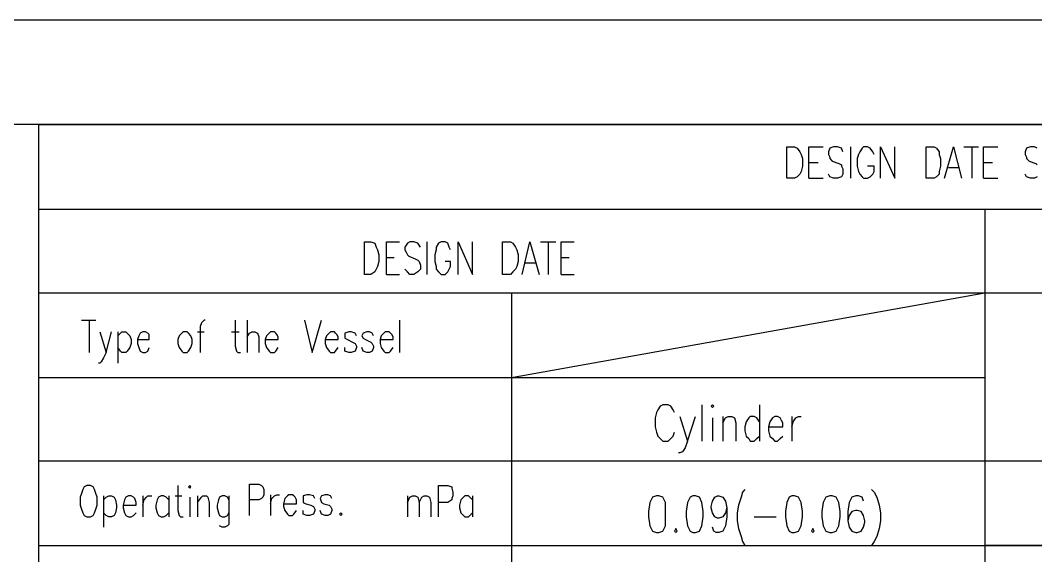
# Model space of a CAD drawing. Extents: x 0.3 to 16.2, y 0.3 to 22.9.
# Drawn here: x 11.097 to 13.693, y 21.527 to 22.897 of the extents above; entities that cross this region are included whole.
import ezdxf

# ---------------------------------------------------------------- set-up
doc = ezdxf.new("R2010")
doc.units = 0
doc.header["$MEASUREMENT"] = 0
doc.linetypes.add('AUSGEZOGEN', pattern=[0])
doc.layers.get('0').update_dxf_attribs({"linetype": 'AUSGEZOGEN'})

msp = doc.modelspace()

# ---------------------------------------------------------------- linework, layer by layer
for points in [[(0.28, 0.2867), (16.25, 0.2867), (16.25, 0.2867), (16.25, 22.8967), (16.25, 22.8967), (0.28, 22.8967), (0.28, 22.8967), (0.28, 0.2867), (0.28, 0.2867)], [(0.95, 0.5533), (15.9833, 0.5533), (15.9833, 0.5533), (15.9833, 22.63), (15.9833, 22.63), (0.95, 22.63), (0.95, 22.63), (0.95, 0.5533), (0.95, 0.5533)], [(11.1433, 22.63), (15.9833, 22.63)], [(11.1433, 22.63), (11.1433, 17.4067)], [(13.0567, 22.4933), (13.0567, 22.5733), (13.0567, 22.5733), (13.0767, 22.5733), (13.0767, 22.5733), (13.0833, 22.57), (13.0833, 22.57), (13.09, 22.56), (13.09, 22.56), (13.0933, 22.5533), (13.0933, 22.5533), (13.0967, 22.5433), (13.0967, 22.5433), (13.0967, 22.5233), (13.0967, 22.5233), (13.0933, 22.51), (13.0933, 22.51), (13.09, 22.5033), (13.09, 22.5033), (13.0833, 22.4967), (13.0833, 22.4967), (13.0767, 22.4933), (13.0767, 22.4933), (13.0567, 22.4933), (13.0567, 22.4933)], [(13.1133, 22.4933), (13.1133, 22.5733), (13.1133, 22.5733), (13.15, 22.5733)], [(13.2, 22.56), (13.1967, 22.57), (13.1967, 22.57), (13.1867, 22.5733), (13.1867, 22.5733), (13.1767, 22.5733), (13.1767, 22.5733), (13.1667, 22.57), (13.1667, 22.57), (13.1633, 22.56), (13.1633, 22.56), (13.1633, 22.5533), (13.1633, 22.5533), (13.1667, 22.5467), (13.1667, 22.5467), (13.1667, 22.5433), (13.1667, 22.5433), (13.1733, 22.5367), (13.1733, 22.5367), (13.19, 22.53), (13.19, 22.53), (13.1967, 22.5267), (13.1967, 22.5267), (13.1967, 22.5233), (13.1967, 22.5233), (13.2, 22.5167), (13.2, 22.5167), (13.2, 22.5033), (13.2, 22.5033), (13.1967, 22.4967), (13.1967, 22.4967), (13.1867, 22.4933), (13.1867, 22.4933), (13.1767, 22.4933), (13.1767, 22.4933), (13.1667, 22.4967), (13.1667, 22.4967), (13.1633, 22.5033)], [(13.22, 22.5733), (13.22, 22.4933)], [(13.28, 22.5533), (13.2767, 22.56), (13.2767, 22.56), (13.27, 22.57), (13.27, 22.57), (13.2633, 22.5733), (13.2633, 22.5733), (13.2533, 22.5733), (13.2533, 22.5733), (13.25, 22.57), (13.25, 22.57), (13.2433, 22.56), (13.2433, 22.56), (13.24, 22.5533), (13.24, 22.5533), (13.2367, 22.5433), (13.2367, 22.5433), (13.2367, 22.5233), (13.2367, 22.5233), (13.24, 22.51), (13.24, 22.51), (13.2433, 22.5033), (13.2433, 22.5033), (13.25, 22.4967), (13.25, 22.4967), (13.2533, 22.4933), (13.2533, 22.4933), (13.2633, 22.4933), (13.2633, 22.4933), (13.27, 22.4967), (13.27, 22.4967), (13.2767, 22.5033), (13.2767, 22.5033), (13.28, 22.51), (13.28, 22.51), (13.28, 22.5233), (13.28, 22.5233), (13.2633, 22.5233)], [(13.2967, 22.4933), (13.2967, 22.5733), (13.2967, 22.5733), (13.3333, 22.4933), (13.3333, 22.4933), (13.3333, 22.5733)], [(13.4133, 22.4933), (13.4133, 22.5733), (13.4133, 22.5733), (13.4333, 22.5733), (13.4333, 22.5733), (13.44, 22.57), (13.44, 22.57), (13.4467, 22.56), (13.4467, 22.56), (13.4467, 22.5533), (13.4467, 22.5533), (13.45, 22.5433), (13.45, 22.5433), (13.45, 22.5233), (13.45, 22.5233), (13.4467, 22.51), (13.4467, 22.51), (13.4467, 22.5033), (13.4467, 22.5033), (13.44, 22.4967), (13.44, 22.4967), (13.4333, 22.4933), (13.4333, 22.4933), (13.4133, 22.4933), (13.4133, 22.4933)], [(13.46, 22.4933), (13.4833, 22.5733), (13.4833, 22.5733), (13.5033, 22.4933)], [(13.51, 22.5733), (13.5467, 22.5733)], [(13.53, 22.5733), (13.53, 22.4933)], [(13.56, 22.4933), (13.56, 22.5733), (13.56, 22.5733), (13.5967, 22.5733)], [(13.6967, 22.57), (13.69, 22.5733), (13.69, 22.5733), (13.68, 22.5733), (13.68, 22.5733), (13.67, 22.57), (13.67, 22.57), (13.6667, 22.56), (13.6667, 22.56), (13.6667, 22.5533), (13.6667, 22.5533), (13.67, 22.5467), (13.67, 22.5467), (13.67, 22.5433), (13.67, 22.5433), (13.6767, 22.5367), (13.6767, 22.5367), (13.6933, 22.53), (13.6933, 22.53), (13.6967, 22.5267)], [(13.1133, 22.5333), (13.1367, 22.5333)], [(13.47, 22.52), (13.4967, 22.52)], [(13.56, 22.5333), (13.5833, 22.5333)], [(13.1133, 22.4933), (13.15, 22.4933)], [(13.56, 22.4933), (13.5967, 22.4933)], [(13.6967, 22.4967), (13.69, 22.4933), (13.69, 22.4933), (13.68, 22.4933), (13.68, 22.4933), (13.67, 22.4967), (13.67, 22.4967), (13.6667, 22.5033)], [(11.1433, 22.4133), (15.9833, 22.4133)], [(13.5633, 22.4133), (13.5633, 17.6833)], [(11.9767, 22.2467), (11.9767, 22.33), (11.9767, 22.33), (11.9933, 22.33), (11.9933, 22.33), (12.0033, 22.3267), (12.0033, 22.3267), (12.0067, 22.3167), (12.0067, 22.3167), (12.01, 22.31), (12.01, 22.31), (12.0133, 22.2967), (12.0133, 22.2967), (12.0133, 22.28), (12.0133, 22.28), (12.01, 22.2667), (12.01, 22.2667), (12.0067, 22.26), (12.0067, 22.26), (12.0033, 22.2533), (12.0033, 22.2533), (11.9933, 22.2467), (11.9933, 22.2467), (11.9767, 22.2467), (11.9767, 22.2467)], [(12.0333, 22.2467), (12.0333, 22.33), (12.0333, 22.33), (12.0667, 22.33)], [(12.12, 22.3167), (12.1133, 22.3267), (12.1133, 22.3267), (12.1033, 22.33), (12.1033, 22.33), (12.0933, 22.33), (12.0933, 22.33), (12.0867, 22.3267), (12.0867, 22.3267), (12.08, 22.3167), (12.08, 22.3167), (12.08, 22.31), (12.08, 22.31), (12.0833, 22.3033), (12.0833, 22.3033), (12.0867, 22.2967), (12.0867, 22.2967), (12.09, 22.2933), (12.09, 22.2933), (12.1067, 22.2867), (12.1067, 22.2867), (12.1133, 22.2833), (12.1133, 22.2833), (12.1167, 22.28), (12.1167, 22.28), (12.12, 22.27), (12.12, 22.27), (12.12, 22.26), (12.12, 22.26), (12.1133, 22.2533), (12.1133, 22.2533), (12.1033, 22.2467), (12.1033, 22.2467), (12.0933, 22.2467), (12.0933, 22.2467), (12.0867, 22.2533), (12.0867, 22.2533), (12.08, 22.26)], [(12.1367, 22.33), (12.1367, 22.2467)], [(12.1967, 22.31), (12.1933, 22.3167), (12.1933, 22.3167), (12.19, 22.3267), (12.19, 22.3267), (12.1833, 22.33), (12.1833, 22.33), (12.1733, 22.33), (12.1733, 22.33), (12.1667, 22.3267), (12.1667, 22.3267), (12.16, 22.3167), (12.16, 22.3167), (12.16, 22.31), (12.16, 22.31), (12.1567, 22.2967), (12.1567, 22.2967), (12.1567, 22.28), (12.1567, 22.28), (12.16, 22.2667), (12.16, 22.2667), (12.16, 22.26), (12.16, 22.26), (12.1667, 22.2533), (12.1667, 22.2533), (12.1733, 22.2467), (12.1733, 22.2467), (12.1833, 22.2467), (12.1833, 22.2467), (12.19, 22.2533), (12.19, 22.2533), (12.1933, 22.26), (12.1933, 22.26), (12.1967, 22.2667), (12.1967, 22.2667), (12.1967, 22.28), (12.1967, 22.28), (12.1833, 22.28)], [(12.2167, 22.2467), (12.2167, 22.33), (12.2167, 22.33), (12.2533, 22.2467), (12.2533, 22.2467), (12.2533, 22.33)], [(12.33, 22.2467), (12.33, 22.33), (12.33, 22.33), (12.35, 22.33), (12.35, 22.33), (12.3567, 22.3267), (12.3567, 22.3267), (12.3633, 22.3167), (12.3633, 22.3167), (12.3667, 22.31), (12.3667, 22.31), (12.37, 22.2967), (12.37, 22.2967), (12.37, 22.28), (12.37, 22.28), (12.3667, 22.2667), (12.3667, 22.2667), (12.3633, 22.26), (12.3633, 22.26), (12.3567, 22.2533), (12.3567, 22.2533), (12.35, 22.2467), (12.35, 22.2467), (12.33, 22.2467), (12.33, 22.2467)], [(12.38, 22.2467), (12.4, 22.33), (12.4, 22.33), (12.4233, 22.2467)], [(12.4267, 22.33), (12.4667, 22.33)], [(12.4467, 22.33), (12.4467, 22.2467)], [(12.48, 22.2467), (12.48, 22.33), (12.48, 22.33), (12.5133, 22.33)], [(12.0333, 22.29), (12.0533, 22.29)], [(12.48, 22.29), (12.5, 22.29)], [(12.3867, 22.2767), (12.4133, 22.2767)], [(12.0333, 22.2467), (12.0667, 22.2467)], [(12.48, 22.2467), (12.5133, 22.2467)], [(11.1433, 22.2), (15.9833, 22.2)], [(12.3533, 22.2), (12.3533, 17.6833)], [(12.3533, 21.9833), (13.5633, 22.2)], [(11.2533, 22.13), (11.29, 22.13)], [(11.2733, 22.13), (11.2733, 22.0467)], [(11.57, 22.13), (11.5667, 22.13), (11.5667, 22.13), (11.56, 22.1233), (11.56, 22.1233), (11.5567, 22.1133), (11.5567, 22.1133), (11.5567, 22.0467)], [(11.6467, 22.13), (11.6467, 22.0633), (11.6467, 22.0633), (11.65, 22.05), (11.65, 22.05), (11.6533, 22.0467), (11.6533, 22.0467), (11.66, 22.0467)], [(11.6767, 22.13), (11.6767, 22.0467)], [(11.8233, 22.13), (11.8433, 22.0467), (11.8433, 22.0467), (11.8667, 22.13)], [(12.0667, 22.13), (12.0667, 22.0467)], [(11.3, 22.1), (11.3167, 22.0467), (11.3167, 22.0467), (11.33, 22.1)], [(11.3467, 22.1), (11.3467, 22.02)], [(11.3467, 22.09), (11.3533, 22.0967), (11.3533, 22.0967), (11.3567, 22.1), (11.3567, 22.1), (11.3667, 22.1), (11.3667, 22.1), (11.37, 22.0967), (11.37, 22.0967), (11.3767, 22.09), (11.3767, 22.09), (11.38, 22.08), (11.38, 22.08), (11.38, 22.07), (11.38, 22.07), (11.3767, 22.06), (11.3767, 22.06), (11.37, 22.05), (11.37, 22.05), (11.3667, 22.0467), (11.3667, 22.0467), (11.3567, 22.0467), (11.3567, 22.0467), (11.3533, 22.05), (11.3533, 22.05), (11.3467, 22.06)], [(11.3967, 22.08), (11.4267, 22.08), (11.4267, 22.08), (11.4267, 22.0867), (11.4267, 22.0867), (11.4267, 22.0933), (11.4267, 22.0933), (11.4233, 22.0967), (11.4233, 22.0967), (11.4167, 22.1), (11.4167, 22.1), (11.41, 22.1), (11.41, 22.1), (11.4033, 22.0967), (11.4033, 22.0967), (11.4, 22.09), (11.4, 22.09), (11.3967, 22.08), (11.3967, 22.08), (11.3967, 22.07), (11.3967, 22.07), (11.4, 22.06), (11.4, 22.06), (11.4033, 22.05), (11.4033, 22.05), (11.41, 22.0467), (11.41, 22.0467), (11.4167, 22.0467), (11.4167, 22.0467), (11.4233, 22.05), (11.4233, 22.05), (11.4267, 22.06)], [(11.5133, 22.1), (11.51, 22.0967), (11.51, 22.0967), (11.5033, 22.09), (11.5033, 22.09), (11.5, 22.08), (11.5, 22.08), (11.5, 22.07), (11.5, 22.07), (11.5033, 22.06), (11.5033, 22.06), (11.51, 22.05), (11.51, 22.05), (11.5133, 22.0467), (11.5133, 22.0467), (11.5233, 22.0467), (11.5233, 22.0467), (11.5267, 22.05), (11.5267, 22.05), (11.5333, 22.06), (11.5333, 22.06), (11.5367, 22.07), (11.5367, 22.07), (11.5367, 22.08), (11.5367, 22.08), (11.5333, 22.09), (11.5333, 22.09), (11.5267, 22.0967), (11.5267, 22.0967), (11.5233, 22.1), (11.5233, 22.1), (11.5133, 22.1), (11.5133, 22.1)], [(11.55, 22.1), (11.5667, 22.1)], [(11.6367, 22.1), (11.6567, 22.1)], [(11.6767, 22.0867), (11.6833, 22.0967), (11.6833, 22.0967), (11.69, 22.1), (11.69, 22.1), (11.6967, 22.1), (11.6967, 22.1), (11.7033, 22.0967), (11.7033, 22.0967), (11.7067, 22.0867), (11.7067, 22.0867), (11.7067, 22.0467)], [(11.7233, 22.08), (11.7567, 22.08), (11.7567, 22.08), (11.7567, 22.0867), (11.7567, 22.0867), (11.7533, 22.0933), (11.7533, 22.0933), (11.75, 22.0967), (11.75, 22.0967), (11.7467, 22.1), (11.7467, 22.1), (11.7367, 22.1), (11.7367, 22.1), (11.7333, 22.0967), (11.7333, 22.0967), (11.7267, 22.09), (11.7267, 22.09), (11.7233, 22.08), (11.7233, 22.08), (11.7233, 22.07), (11.7233, 22.07), (11.7267, 22.06), (11.7267, 22.06), (11.7333, 22.05), (11.7333, 22.05), (11.7367, 22.0467), (11.7367, 22.0467), (11.7467, 22.0467), (11.7467, 22.0467), (11.75, 22.05), (11.75, 22.05), (11.7567, 22.06)], [(11.8767, 22.08), (11.91, 22.08), (11.91, 22.08), (11.91, 22.0867), (11.91, 22.0867), (11.9067, 22.0933), (11.9067, 22.0933), (11.9033, 22.0967), (11.9033, 22.0967), (11.9, 22.1), (11.9, 22.1), (11.89, 22.1), (11.89, 22.1), (11.8867, 22.0967), (11.8867, 22.0967), (11.88, 22.09), (11.88, 22.09), (11.8767, 22.08), (11.8767, 22.08), (11.8767, 22.07), (11.8767, 22.07), (11.88, 22.06), (11.88, 22.06), (11.8867, 22.05), (11.8867, 22.05), (11.89, 22.0467), (11.89, 22.0467), (11.9, 22.0467), (11.9, 22.0467), (11.9033, 22.05), (11.9033, 22.05), (11.91, 22.06)], [(11.9567, 22.09), (11.9533, 22.0967), (11.9533, 22.0967), (11.9433, 22.1), (11.9433, 22.1), (11.9367, 22.1), (11.9367, 22.1), (11.9267, 22.0967), (11.9267, 22.0967), (11.9267, 22.0833), (11.9267, 22.0833), (11.9333, 22.08), (11.9333, 22.08), (11.9467, 22.0733), (11.9467, 22.0733), (11.9533, 22.07), (11.9533, 22.07), (11.9567, 22.0633), (11.9567, 22.0633), (11.9567, 22.06), (11.9567, 22.06), (11.9533, 22.05), (11.9533, 22.05), (11.9433, 22.0467), (11.9433, 22.0467), (11.9367, 22.0467), (11.9367, 22.0467), (11.9267, 22.05), (11.9267, 22.05), (11.9267, 22.06)], [(12, 22.09), (11.9967, 22.0967), (11.9967, 22.0967), (11.99, 22.1), (11.99, 22.1), (11.9833, 22.1), (11.9833, 22.1), (11.9733, 22.0967), (11.9733, 22.0967), (11.97, 22.09), (11.97, 22.09), (11.9733, 22.0833), (11.9733, 22.0833), (11.98, 22.08), (11.98, 22.08), (11.9933, 22.0733), (11.9933, 22.0733), (11.9967, 22.07), (11.9967, 22.07), (12, 22.0633), (12, 22.0633), (12, 22.06), (12, 22.06), (11.9967, 22.05), (11.9967, 22.05), (11.99, 22.0467), (11.99, 22.0467), (11.9833, 22.0467), (11.9833, 22.0467), (11.9733, 22.05), (11.9733, 22.05), (11.97, 22.06)], [(12.0167, 22.08), (12.05, 22.08), (12.05, 22.08), (12.05, 22.0867), (12.05, 22.0867), (12.0467, 22.0933), (12.0467, 22.0933), (12.0433, 22.0967), (12.0433, 22.0967), (12.04, 22.1), (12.04, 22.1), (12.03, 22.1), (12.03, 22.1), (12.0267, 22.0967), (12.0267, 22.0967), (12.02, 22.09), (12.02, 22.09), (12.0167, 22.08), (12.0167, 22.08), (12.0167, 22.07), (12.0167, 22.07), (12.02, 22.06), (12.02, 22.06), (12.0267, 22.05), (12.0267, 22.05), (12.03, 22.0467), (12.03, 22.0467), (12.04, 22.0467), (12.04, 22.0467), (12.0433, 22.05), (12.0433, 22.05), (12.05, 22.06)], [(11.3167, 22.0467), (11.31, 22.0333), (11.31, 22.0333), (11.3033, 22.0233), (11.3033, 22.0233), (11.3, 22.02), (11.3, 22.02), (11.2967, 22.02)], [(11.1433, 21.9833), (13.5633, 21.9833)], [(12.77, 21.8933), (12.7667, 21.9), (12.7667, 21.9), (12.76, 21.91), (12.76, 21.91), (12.7533, 21.9133), (12.7533, 21.9133), (12.74, 21.9133), (12.74, 21.9133), (12.7333, 21.91), (12.7333, 21.91), (12.7267, 21.9), (12.7267, 21.9), (12.7233, 21.8933), (12.7233, 21.8933), (12.72, 21.88), (12.72, 21.88), (12.72, 21.8567), (12.72, 21.8567), (12.7233, 21.8433), (12.7233, 21.8433), (12.7267, 21.8333), (12.7267, 21.8333), (12.7333, 21.8267), (12.7333, 21.8267), (12.74, 21.82), (12.74, 21.82), (12.7533, 21.82), (12.7533, 21.82), (12.76, 21.8267), (12.76, 21.8267), (12.7667, 21.8333), (12.7667, 21.8333), (12.77, 21.8433)], [(12.84, 21.9133), (12.84, 21.82)], [(12.8633, 21.91), (12.8667, 21.9067), (12.8667, 21.9067), (12.87, 21.91), (12.87, 21.91), (12.8667, 21.9133), (12.8667, 21.9133), (12.8633, 21.91), (12.8633, 21.91)], [(12.9867, 21.9133), (12.9867, 21.82)], [(12.7833, 21.8833), (12.8033, 21.82), (12.8033, 21.82), (12.8233, 21.8833)], [(12.8667, 21.88), (12.8667, 21.82)], [(12.8933, 21.8833), (12.8933, 21.82)], [(12.8933, 21.8667), (12.9, 21.88), (12.9, 21.88), (12.9067, 21.8833), (12.9067, 21.8833), (12.9167, 21.8833), (12.9167, 21.8833), (12.9233, 21.88), (12.9233, 21.88), (12.9267, 21.8667), (12.9267, 21.8667), (12.9267, 21.82)], [(12.9867, 21.87), (12.98, 21.88), (12.98, 21.88), (12.9733, 21.8833), (12.9733, 21.8833), (12.9633, 21.8833), (12.9633, 21.8833), (12.96, 21.88), (12.96, 21.88), (12.9533, 21.87), (12.9533, 21.87), (12.95, 21.8567), (12.95, 21.8567), (12.95, 21.8467), (12.95, 21.8467), (12.9533, 21.8333), (12.9533, 21.8333), (12.96, 21.8267), (12.96, 21.8267), (12.9633, 21.82), (12.9633, 21.82), (12.9733, 21.82), (12.9733, 21.82), (12.98, 21.8267), (12.98, 21.8267), (12.9867, 21.8333)], [(13.01, 21.8567), (13.0467, 21.8567), (13.0467, 21.8567), (13.0467, 21.8667), (13.0467, 21.8667), (13.0433, 21.8733), (13.0433, 21.8733), (13.04, 21.88), (13.04, 21.88), (13.0333, 21.8833), (13.0333, 21.8833), (13.0267, 21.8833), (13.0267, 21.8833), (13.02, 21.88), (13.02, 21.88), (13.0133, 21.87), (13.0133, 21.87), (13.01, 21.8567), (13.01, 21.8567), (13.01, 21.8467), (13.01, 21.8467), (13.0133, 21.8333), (13.0133, 21.8333), (13.02, 21.8267), (13.02, 21.8267), (13.0267, 21.82), (13.0267, 21.82), (13.0333, 21.82), (13.0333, 21.82), (13.04, 21.8267), (13.04, 21.8267), (13.0467, 21.8333)], [(13.07, 21.8833), (13.07, 21.82)], [(13.07, 21.8567), (13.0733, 21.87), (13.0733, 21.87), (13.08, 21.88), (13.08, 21.88), (13.0867, 21.8833), (13.0867, 21.8833), (13.0933, 21.8833)], [(12.8033, 21.82), (12.7967, 21.8033), (12.7967, 21.8033), (12.79, 21.7933), (12.79, 21.7933), (12.7833, 21.79), (12.7833, 21.79), (12.78, 21.79)], [(11.1433, 21.77), (13.5633, 21.77)], [(13.5633, 21.77), (15.9833, 21.77)], [(11.2667, 21.7067), (11.26, 21.7033), (11.26, 21.7033), (11.2567, 21.6967), (11.2567, 21.6967), (11.2533, 21.6867), (11.2533, 21.6867), (11.25, 21.6767), (11.25, 21.6767), (11.25, 21.6567), (11.25, 21.6567), (11.2533, 21.6467), (11.2533, 21.6467), (11.2567, 21.6367), (11.2567, 21.6367), (11.26, 21.63), (11.26, 21.63), (11.2667, 21.6267), (11.2667, 21.6267), (11.2767, 21.6267), (11.2767, 21.6267), (11.2833, 21.63), (11.2833, 21.63), (11.2867, 21.6367), (11.2867, 21.6367), (11.29, 21.6467), (11.29, 21.6467), (11.2933, 21.6567), (11.2933, 21.6567), (11.2933, 21.6767), (11.2933, 21.6767), (11.29, 21.6867), (11.29, 21.6867), (11.2867, 21.6967), (11.2867, 21.6967), (11.2833, 21.7033), (11.2833, 21.7033), (11.2767, 21.7067), (11.2767, 21.7067), (11.2667, 21.7067), (11.2667, 21.7067)], [(11.5, 21.7067), (11.5, 21.6433), (11.5, 21.6433), (11.5033, 21.63), (11.5033, 21.63), (11.5067, 21.6267), (11.5067, 21.6267), (11.5133, 21.6267)], [(11.5267, 21.7033), (11.53, 21.7), (11.53, 21.7), (11.5333, 21.7033), (11.5333, 21.7033), (11.53, 21.7067), (11.53, 21.7067), (11.5267, 21.7033), (11.5267, 21.7033)], [(11.6833, 21.63), (11.6833, 21.71), (11.6833, 21.71), (11.7067, 21.71), (11.7067, 21.71), (11.7133, 21.7067), (11.7133, 21.7067), (11.7167, 21.7033), (11.7167, 21.7033), (11.72, 21.6967), (11.72, 21.6967), (11.72, 21.6833), (11.72, 21.6833), (11.7167, 21.6767), (11.7167, 21.6767), (11.7133, 21.6733), (11.7133, 21.6733), (11.7067, 21.67), (11.7067, 21.67), (11.6833, 21.67)], [(12.1667, 21.6267), (12.1667, 21.7067), (12.1667, 21.7067), (12.19, 21.7067), (12.19, 21.7067), (12.2, 21.7033), (12.2, 21.7033), (12.2, 21.7), (12.2, 21.7), (12.2033, 21.69), (12.2033, 21.69), (12.2033, 21.68), (12.2033, 21.68), (12.2, 21.6733), (12.2, 21.6733), (12.2, 21.67), (12.2, 21.67), (12.19, 21.6633), (12.19, 21.6633), (12.1667, 21.6633)], [(11.31, 21.68), (11.31, 21.6)], [(11.31, 21.67), (11.3167, 21.6767), (11.3167, 21.6767), (11.3233, 21.68), (11.3233, 21.68), (11.33, 21.68), (11.33, 21.68), (11.3367, 21.6767), (11.3367, 21.6767), (11.34, 21.67), (11.34, 21.67), (11.3433, 21.6567), (11.3433, 21.6567), (11.3433, 21.65), (11.3433, 21.65), (11.34, 21.6367), (11.34, 21.6367), (11.3367, 21.63), (11.3367, 21.63), (11.33, 21.6267), (11.33, 21.6267), (11.3233, 21.6267), (11.3233, 21.6267), (11.3167, 21.63), (11.3167, 21.63), (11.31, 21.6367)], [(11.36, 21.6567), (11.3933, 21.6567), (11.3933, 21.6567), (11.3933, 21.6633), (11.3933, 21.6633), (11.39, 21.6733), (11.39, 21.6733), (11.3867, 21.6767), (11.3867, 21.6767), (11.38, 21.68), (11.38, 21.68), (11.3733, 21.68), (11.3733, 21.68), (11.3667, 21.6767), (11.3667, 21.6767), (11.3633, 21.67), (11.3633, 21.67), (11.36, 21.6567), (11.36, 21.6567), (11.36, 21.65), (11.36, 21.65), (11.3633, 21.6367), (11.3633, 21.6367), (11.3667, 21.63), (11.3667, 21.63), (11.3733, 21.6267), (11.3733, 21.6267), (11.38, 21.6267), (11.38, 21.6267), (11.3867, 21.63), (11.3867, 21.63), (11.3933, 21.6367)], [(11.41, 21.68), (11.41, 21.6267)], [(11.41, 21.6567), (11.4133, 21.67), (11.4133, 21.67), (11.42, 21.6767), (11.42, 21.6767), (11.4233, 21.68), (11.4233, 21.68), (11.4333, 21.68)], [(11.4767, 21.67), (11.47, 21.6767), (11.47, 21.6767), (11.4633, 21.68), (11.4633, 21.68), (11.4567, 21.68), (11.4567, 21.68), (11.45, 21.6767), (11.45, 21.6767), (11.4467, 21.67), (11.4467, 21.67), (11.4433, 21.6567), (11.4433, 21.6567), (11.4433, 21.65), (11.4433, 21.65), (11.4467, 21.6367), (11.4467, 21.6367), (11.45, 21.63), (11.45, 21.63), (11.4567, 21.6267), (11.4567, 21.6267), (11.4633, 21.6267), (11.4633, 21.6267), (11.47, 21.63), (11.47, 21.63), (11.4767, 21.6367)], [(11.4767, 21.68), (11.4767, 21.6267)], [(11.4933, 21.68), (11.51, 21.68)], [(11.55, 21.68), (11.55, 21.6267)], [(11.55, 21.6633), (11.56, 21.6767), (11.56, 21.6767), (11.5633, 21.68), (11.5633, 21.68), (11.5733, 21.68), (11.5733, 21.68), (11.5767, 21.6767), (11.5767, 21.6767), (11.58, 21.6633), (11.58, 21.6633), (11.58, 21.6267)], [(11.63, 21.67), (11.6267, 21.6767), (11.6267, 21.6767), (11.62, 21.68), (11.62, 21.68), (11.6133, 21.68), (11.6133, 21.68), (11.6067, 21.6767), (11.6067, 21.6767), (11.6033, 21.67), (11.6033, 21.67), (11.6, 21.6567), (11.6, 21.6567), (11.6, 21.65), (11.6, 21.65), (11.6033, 21.6367), (11.6033, 21.6367), (11.6067, 21.63), (11.6067, 21.63), (11.6133, 21.6267), (11.6133, 21.6267), (11.62, 21.6267), (11.62, 21.6267), (11.6267, 21.63), (11.6267, 21.63), (11.63, 21.6367)], [(11.63, 21.68), (11.63, 21.6067), (11.63, 21.6067), (11.6267, 21.6033), (11.6267, 21.6033), (11.62, 21.6), (11.62, 21.6), (11.6133, 21.6), (11.6133, 21.6), (11.6067, 21.6033)], [(11.7367, 21.6833), (11.7367, 21.63)], [(11.7367, 21.66), (11.74, 21.6733), (11.74, 21.6733), (11.7467, 21.68), (11.7467, 21.68), (11.7533, 21.6833), (11.7533, 21.6833), (11.76, 21.6833)], [(11.77, 21.66), (11.8033, 21.66), (11.8033, 21.66), (11.8033, 21.67), (11.8033, 21.67), (11.8, 21.6767), (11.8, 21.6767), (11.7967, 21.68), (11.7967, 21.68), (11.7933, 21.6833), (11.7933, 21.6833), (11.7833, 21.6833), (11.7833, 21.6833), (11.78, 21.68), (11.78, 21.68), (11.7733, 21.6733), (11.7733, 21.6733), (11.77, 21.66), (11.77, 21.66), (11.77, 21.6533), (11.77, 21.6533), (11.7733, 21.6433), (11.7733, 21.6433), (11.78, 21.6333), (11.78, 21.6333), (11.7833, 21.63), (11.7833, 21.63), (11.7933, 21.63), (11.7933, 21.63), (11.7967, 21.6333), (11.7967, 21.6333), (11.8033, 21.6433)], [(11.85, 21.6733), (11.8467, 21.68), (11.8467, 21.68), (11.8367, 21.6833), (11.8367, 21.6833), (11.83, 21.6833), (11.83, 21.6833), (11.82, 21.68), (11.82, 21.68), (11.82, 21.6633), (11.82, 21.6633), (11.8267, 21.66), (11.8267, 21.66), (11.84, 21.6567), (11.84, 21.6567), (11.8467, 21.6533), (11.8467, 21.6533), (11.85, 21.6467), (11.85, 21.6467), (11.85, 21.6433), (11.85, 21.6433), (11.8467, 21.6333), (11.8467, 21.6333), (11.8367, 21.63), (11.8367, 21.63), (11.83, 21.63), (11.83, 21.63), (11.82, 21.6333), (11.82, 21.6333), (11.82, 21.6433)], [(11.8933, 21.6733), (11.89, 21.68), (11.89, 21.68), (11.8833, 21.6833), (11.8833, 21.6833), (11.8767, 21.6833), (11.8767, 21.6833), (11.8667, 21.68), (11.8667, 21.68), (11.8633, 21.6733), (11.8633, 21.6733), (11.8667, 21.6633), (11.8667, 21.6633), (11.8733, 21.66), (11.8733, 21.66), (11.8867, 21.6567), (11.8867, 21.6567), (11.89, 21.6533), (11.89, 21.6533), (11.8933, 21.6467), (11.8933, 21.6467), (11.8933, 21.6433), (11.8933, 21.6433), (11.89, 21.6333), (11.89, 21.6333), (11.8833, 21.63), (11.8833, 21.63), (11.8767, 21.63), (11.8767, 21.63), (11.8667, 21.6333), (11.8667, 21.6333), (11.8633, 21.6433)], [(12.0867, 21.68), (12.0867, 21.6267)], [(12.0867, 21.6633), (12.0933, 21.6767), (12.0933, 21.6767), (12.1, 21.68), (12.1, 21.68), (12.1067, 21.68), (12.1067, 21.68), (12.1133, 21.6767), (12.1133, 21.6767), (12.1167, 21.6633), (12.1167, 21.6633), (12.1167, 21.6267)], [(12.1167, 21.6633), (12.1233, 21.6767), (12.1233, 21.6767), (12.13, 21.68), (12.13, 21.68), (12.1367, 21.68), (12.1367, 21.68), (12.1433, 21.6767), (12.1433, 21.6767), (12.1467, 21.6633), (12.1467, 21.6633), (12.1467, 21.6267)], [(12.2533, 21.67), (12.2467, 21.6767), (12.2467, 21.6767), (12.2433, 21.68), (12.2433, 21.68), (12.2333, 21.68), (12.2333, 21.68), (12.23, 21.6767), (12.23, 21.6767), (12.2233, 21.67), (12.2233, 21.67), (12.22, 21.6567), (12.22, 21.6567), (12.22, 21.65), (12.22, 21.65), (12.2233, 21.6367), (12.2233, 21.6367), (12.23, 21.63), (12.23, 21.63), (12.2333, 21.6267), (12.2333, 21.6267), (12.2433, 21.6267), (12.2433, 21.6267), (12.2467, 21.63), (12.2467, 21.63), (12.2533, 21.6367)], [(12.2533, 21.68), (12.2533, 21.6267)], [(12.7233, 21.68), (12.7133, 21.6767), (12.7133, 21.6767), (12.7067, 21.6633), (12.7067, 21.6633), (12.7033, 21.64), (12.7033, 21.64), (12.7033, 21.6267), (12.7033, 21.6267), (12.7067, 21.6033), (12.7067, 21.6033), (12.7133, 21.59), (12.7133, 21.59), (12.7233, 21.5867), (12.7233, 21.5867), (12.73, 21.5867), (12.73, 21.5867), (12.74, 21.59), (12.74, 21.59), (12.7467, 21.6033), (12.7467, 21.6033), (12.7467, 21.6633), (12.7467, 21.6633), (12.74, 21.6767), (12.74, 21.6767), (12.73, 21.68), (12.73, 21.68), (12.7233, 21.68), (12.7233, 21.68)], [(12.8167, 21.68), (12.81, 21.6767), (12.81, 21.6767), (12.8033, 21.6633), (12.8033, 21.6633), (12.8, 21.64), (12.8, 21.64), (12.8, 21.6267), (12.8, 21.6267), (12.8033, 21.6033), (12.8033, 21.6033), (12.81, 21.59), (12.81, 21.59), (12.8167, 21.5867), (12.8167, 21.5867), (12.8233, 21.5867), (12.8233, 21.5867), (12.8333, 21.59), (12.8333, 21.59), (12.84, 21.6033), (12.84, 21.6033), (12.8433, 21.6267), (12.8433, 21.6267), (12.8433, 21.64), (12.8433, 21.64), (12.84, 21.6633), (12.84, 21.6633), (12.8333, 21.6767), (12.8333, 21.6767), (12.8233, 21.68), (12.8233, 21.68), (12.8167, 21.68), (12.8167, 21.68)], [(12.9033, 21.65), (12.9, 21.6367), (12.9, 21.6367), (12.8933, 21.6267), (12.8933, 21.6267), (12.8833, 21.6233), (12.8833, 21.6233), (12.88, 21.6233), (12.88, 21.6233), (12.8733, 21.6267), (12.8733, 21.6267), (12.8667, 21.6367), (12.8667, 21.6367), (12.8633, 21.65), (12.8633, 21.65), (12.8633, 21.6533), (12.8633, 21.6533), (12.8667, 21.6667), (12.8667, 21.6667), (12.8733, 21.6767), (12.8733, 21.6767), (12.88, 21.68), (12.88, 21.68), (12.8833, 21.68), (12.8833, 21.68), (12.8933, 21.6767), (12.8933, 21.6767), (12.9, 21.6667), (12.9, 21.6667), (12.9033, 21.65), (12.9033, 21.65), (12.9033, 21.6267), (12.9033, 21.6267), (12.9, 21.6033), (12.9, 21.6033), (12.8933, 21.59), (12.8933, 21.59), (12.8833, 21.5867), (12.8833, 21.5867), (12.8767, 21.5867), (12.8767, 21.5867), (12.87, 21.59), (12.87, 21.59), (12.8667, 21.6)], [(12.95, 21.6967), (12.9433, 21.69), (12.9433, 21.69), (12.94, 21.6767), (12.94, 21.6767), (12.9333, 21.6567), (12.9333, 21.6567), (12.93, 21.6367), (12.93, 21.6367), (12.93, 21.6167), (12.93, 21.6167), (12.9333, 21.5967), (12.9333, 21.5967), (12.94, 21.5767), (12.94, 21.5767), (12.9433, 21.5633), (12.9433, 21.5633), (12.95, 21.5533)], [(13.07, 21.68), (13.0633, 21.6767), (13.0633, 21.6767), (13.0567, 21.6633), (13.0567, 21.6633), (13.0533, 21.64), (13.0533, 21.64), (13.0533, 21.6267), (13.0533, 21.6267), (13.0567, 21.6033), (13.0567, 21.6033), (13.0633, 21.59), (13.0633, 21.59), (13.07, 21.5867), (13.07, 21.5867), (13.0767, 21.5867), (13.0767, 21.5867), (13.0867, 21.59), (13.0867, 21.59), (13.0933, 21.6033), (13.0933, 21.6033), (13.0967, 21.6267), (13.0967, 21.6267), (13.0967, 21.64), (13.0967, 21.64), (13.0933, 21.6633), (13.0933, 21.6633), (13.0867, 21.6767), (13.0867, 21.6767), (13.0767, 21.68), (13.0767, 21.68), (13.07, 21.68), (13.07, 21.68)], [(13.1667, 21.68), (13.1567, 21.6767), (13.1567, 21.6767), (13.15, 21.6633), (13.15, 21.6633), (13.1467, 21.64), (13.1467, 21.64), (13.1467, 21.6267), (13.1467, 21.6267), (13.15, 21.6033), (13.15, 21.6033), (13.1567, 21.59), (13.1567, 21.59), (13.1667, 21.5867), (13.1667, 21.5867), (13.1733, 21.5867), (13.1733, 21.5867), (13.1833, 21.59), (13.1833, 21.59), (13.19, 21.6033), (13.19, 21.6033), (13.1933, 21.6267), (13.1933, 21.6267), (13.1933, 21.64), (13.1933, 21.64), (13.19, 21.6633), (13.19, 21.6633), (13.1833, 21.6767), (13.1833, 21.6767), (13.1733, 21.68), (13.1733, 21.68), (13.1667, 21.68), (13.1667, 21.68)], [(13.2533, 21.6667), (13.25, 21.6767), (13.25, 21.6767), (13.24, 21.68), (13.24, 21.68), (13.2333, 21.68), (13.2333, 21.68), (13.2233, 21.6767), (13.2233, 21.6767), (13.2167, 21.6633), (13.2167, 21.6633), (13.2133, 21.64), (13.2133, 21.64), (13.2133, 21.6167), (13.2133, 21.6167), (13.2167, 21.6), (13.2167, 21.6), (13.2233, 21.59), (13.2233, 21.59), (13.2333, 21.5867), (13.2333, 21.5867), (13.2367, 21.5867), (13.2367, 21.5867), (13.2467, 21.59), (13.2467, 21.59), (13.2533, 21.6), (13.2533, 21.6), (13.2567, 21.6133), (13.2567, 21.6133), (13.2567, 21.6167), (13.2567, 21.6167), (13.2533, 21.63), (13.2533, 21.63), (13.2467, 21.64), (13.2467, 21.64), (13.2367, 21.6433), (13.2367, 21.6433), (13.2333, 21.6433), (13.2333, 21.6433), (13.2233, 21.64), (13.2233, 21.64), (13.2167, 21.63), (13.2167, 21.63), (13.2133, 21.6167)], [(13.2733, 21.6967), (13.28, 21.69), (13.28, 21.69), (13.2867, 21.6767), (13.2867, 21.6767), (13.2933, 21.6567), (13.2933, 21.6567), (13.2967, 21.6367), (13.2967, 21.6367), (13.2967, 21.6167), (13.2967, 21.6167), (13.2933, 21.5967), (13.2933, 21.5967), (13.2867, 21.5767), (13.2867, 21.5767), (13.28, 21.5633), (13.28, 21.5633), (13.2733, 21.5533)], [(11.53, 21.6767), (11.53, 21.6267)], [(11.9167, 21.6367), (11.9133, 21.6333), (11.9133, 21.6333), (11.9167, 21.63), (11.9167, 21.63), (11.92, 21.6333), (11.92, 21.6333), (11.9167, 21.6367), (11.9167, 21.6367)], [(12.9733, 21.6267), (13.03, 21.6267)], [(12.7733, 21.5967), (12.77, 21.59), (12.77, 21.59), (12.7733, 21.5867), (12.7733, 21.5867), (12.7767, 21.59), (12.7767, 21.59), (12.7733, 21.5967), (12.7733, 21.5967)], [(13.1233, 21.5967), (13.12, 21.59), (13.12, 21.59), (13.1233, 21.5867), (13.1233, 21.5867), (13.1267, 21.59), (13.1267, 21.59), (13.1233, 21.5967), (13.1233, 21.5967)], [(11.1433, 21.5533), (13.5633, 21.5533)], [(13.5633, 21.5533), (15.9833, 21.5533), (15.9833, 21.5533), (13.5633, 21.5533), (13.5633, 21.5533)]]:
    msp.add_lwpolyline(points)

doc.saveas('drawing.dxf')
